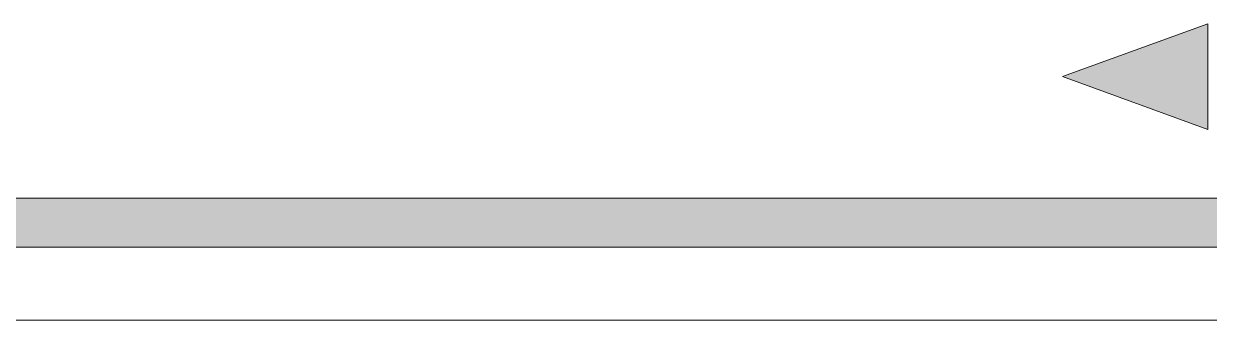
# Model space of a CAD drawing. Header units: metres. Extents: x 147 to 427, y -16 to 162.
# Drawn here: x 395.462 to 396.676, y 3 to 3.304 of the extents above; entities that cross this region are included whole.
import ezdxf

# ---------------------------------------------------------------- set-up
doc = ezdxf.new("R2010")
doc.units = ezdxf.units.M
for name, color, linetype, lineweight in [('A-WALL', 7, 'Continuous', 9), ('P-PIPE', 7, 'Continuous', 5), ('P-PIPE-IDEN', 7, 'Continuous', 5)]:
    doc.layers.add(name, color=color, linetype=linetype, lineweight=lineweight)

# ---------------------------------------------------------------- blocks, each defined once
blk = doc.blocks.new('Anotacao_Tuboseta - Fluxo 2-2612755-HH')
at = {"layer": 'P-PIPE-IDEN'}
blk.add_hatch(color=256, dxfattribs=at).paths.add_polyline_path([(-158.6071, 1.2988), (-158.6612, 1.1502), (-158.7153, 1.2988)])
for p, q in [((-158.6071, 1.2988), (-158.7153, 1.2988)), ((-158.7153, 1.2988), (-158.6612, 1.1502)), ((-158.6612, 1.1502), (-158.6071, 1.2988))]:
    blk.add_line(p, q, dxfattribs=at)

msp = doc.modelspace()

# ---------------------------------------------------------------- hatches: boundary and pattern name
at = {"layer": 'P-PIPE', "true_color": 0x00ffff}
for points in [[(394.795, 3.1), (398.7491, 3.1), (398.7491, 3.125), (394.7561, 3.1244), (394.7561, 3.1), (394.7655, 3.1)], [(395.8555, 3.075), (398.7491, 3.0756), (398.7491, 3.1), (394.7561, 3.1), (394.7561, 3.075), (394.9128, 3.075)]]:
    msp.add_hatch(color=4, dxfattribs=at).paths.add_polyline_path(points)

# ---------------------------------------------------------------- linework, layer by layer
at = {"layer": 'A-WALL', "color": 253, "true_color": 0xaaaaaa}
msp.add_line((398.9776, 3), (386.4276, 3), dxfattribs=at)
at = {"layer": 'P-PIPE'}
for p, q in [((398.7491, 3.125), (394.7561, 3.125)), ((394.7561, 3.075), (398.7491, 3.075))]:
    msp.add_line(p, q, dxfattribs=at)

# ---------------------------------------------------------------- block references
at = {"layer": 'P-PIPE-IDEN', "rotation": 270.0000000000002}
msp.add_blockref('Anotacao_Tuboseta - Fluxo 2-2612755-HH', (395.3756, -155.4115), dxfattribs=at)

doc.saveas('drawing.dxf')
